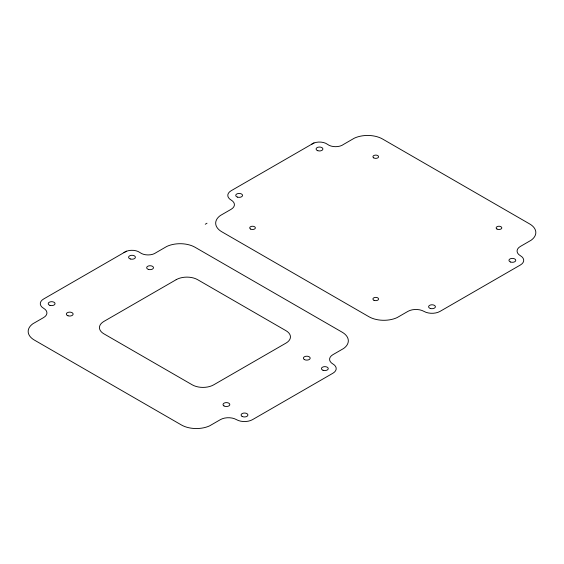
<?xml version="1.0" encoding="UTF-8"?>
<svg xmlns="http://www.w3.org/2000/svg" width="564" height="564" viewBox="0 0 564 564"><rect width="100%" height="100%" fill="white"/><g stroke="black" fill="none" stroke-linecap="round" stroke-linejoin="round"><path stroke-width="0.85" d="M123.96 252.616L126.505 251.149M311.462 144.363L314.007 142.896M125.842 251.53L43.604 299.012A11.365 6.564 0 0 0 43.604 308.289A11.365 6.564 0 0 1 43.604 317.567L32.888 323.757A21.136 12.204 0 0 0 34.362 340.071L181.418 424.974A21.136 12.204 0 0 0 209.681 425.82L220.39 419.637A11.365 6.564 0 0 1 236.464 419.637A11.365 6.564 0 0 0 252.538 419.637L332.894 373.241A11.365 6.564 0 0 0 332.894 363.963A11.365 6.564 0 0 1 332.894 354.685L343.61 348.496A21.136 12.204 0 0 0 342.137 332.182L195.081 247.279A21.136 12.204 0 0 0 166.817 246.433L156.108 252.616A10.046 5.802 0 0 1 140.034 252.616A10.046 5.802 0 0 0 126.174 251.368M313.344 143.277L231.106 190.759A11.365 6.564 0 0 0 231.106 200.037A11.365 6.564 0 0 1 231.106 209.314L220.39 215.504A21.136 12.204 0 0 0 221.863 231.818L368.919 316.721A21.136 12.204 0 0 0 397.183 317.567L407.892 311.384A11.365 6.564 0 0 1 423.966 311.384A11.365 6.564 0 0 0 440.04 311.384L520.396 264.988A11.365 6.564 0 0 0 520.396 255.711A11.365 6.564 0 0 1 520.396 246.433L531.112 240.243A21.136 12.204 0 0 0 529.638 223.929L382.582 139.026A21.136 12.204 0 0 0 354.319 138.18L343.61 144.363A10.046 5.802 0 0 1 327.536 144.363A10.046 5.802 0 0 0 313.676 143.115M205.261 224.239L207.002 223.231M176.194 279.681L103.875 321.438A15.15 8.749 0 0 0 103.875 333.81L192.268 384.838A15.15 8.749 0 0 0 213.693 384.838L286.018 343.088A15.15 8.749 0 0 0 286.018 330.716L197.626 279.681A15.15 8.749 0 0 0 176.194 279.681M317.793 150.708A3.412 1.967 0 0 0 322.911 149.002A3.412 1.967 0 0 0 317.793 147.296A3.412 1.967 0 0 0 317.793 150.708M510.519 262.006A3.412 1.967 0 0 0 515.764 260.441A3.412 1.967 0 0 0 510.794 258.601A3.412 1.967 0 0 0 510.519 262.006M430.297 308.452A3.412 1.967 0 0 0 435.408 306.745A3.412 1.967 0 0 0 430.297 305.039A3.412 1.967 0 0 0 430.297 308.452M237.437 197.104A3.412 1.967 0 0 0 242.548 195.398A3.412 1.967 0 0 0 237.437 193.692A3.412 1.967 0 0 0 237.437 197.104M373.742 157.892A2.841 1.643 0 0 0 378.493 157.159A2.841 1.643 0 0 0 375.018 155.149A2.841 1.643 0 0 0 373.742 157.892M496.962 229.033A2.841 1.643 0 0 0 501.713 228.3A2.841 1.643 0 0 0 498.231 226.291A2.841 1.643 0 0 0 496.962 229.033M374.002 300.302A2.841 1.643 0 0 0 378.564 299.237A2.841 1.643 0 0 0 374.686 297.489A2.841 1.643 0 0 0 374.002 300.302M250.529 229.033A2.841 1.643 0 0 0 255.28 228.3A2.841 1.643 0 0 0 251.798 226.291A2.841 1.643 0 0 0 250.529 229.033M49.935 305.357A3.412 1.967 0 0 0 55.046 303.651A3.412 1.967 0 0 0 49.935 301.944A3.412 1.967 0 0 0 49.935 305.357M242.09 416.387A3.412 1.967 0 0 0 247.793 415.506A3.412 1.967 0 0 0 243.62 413.095A3.412 1.967 0 0 0 242.09 416.387M323.017 370.259A3.412 1.967 0 0 0 328.262 368.694A3.412 1.967 0 0 0 323.292 366.854A3.412 1.967 0 0 0 323.017 370.259M130.291 258.961A3.412 1.967 0 0 0 135.409 257.254A3.412 1.967 0 0 0 130.291 255.548A3.412 1.967 0 0 0 130.291 258.961M148.374 269.402A3.412 1.967 0 0 0 153.486 267.696A3.412 1.967 0 0 0 148.374 265.989A3.412 1.967 0 0 0 148.374 269.402M68.018 315.791A3.412 1.967 0 0 0 73.13 314.092A3.412 1.967 0 0 0 68.018 312.385A3.412 1.967 0 0 0 68.018 315.791M304.37 359.557A3.412 1.967 0 0 0 310.073 358.676A3.412 1.967 0 0 0 305.892 356.265A3.412 1.967 0 0 0 304.37 359.557M224.007 405.953A3.412 1.967 0 0 0 229.71 405.065A3.412 1.967 0 0 0 225.537 402.661A3.412 1.967 0 0 0 224.007 405.953"/></g></svg>
